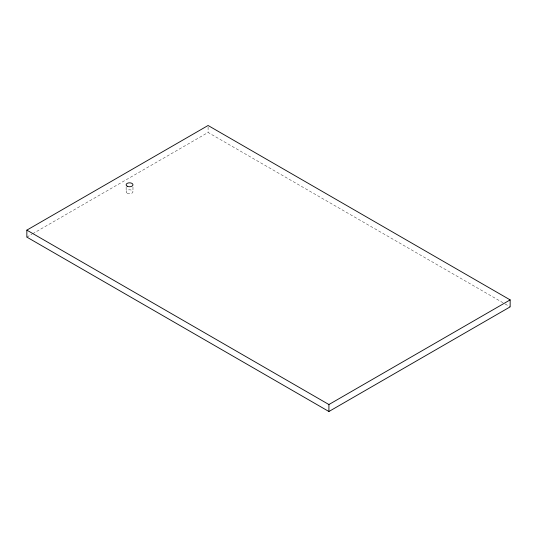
<?xml version="1.0" encoding="UTF-8"?>
<svg xmlns="http://www.w3.org/2000/svg" width="537" height="537" viewBox="0 0 537 537"><rect width="100%" height="100%" fill="white"/><g stroke="black" fill="none" stroke-linecap="round" stroke-linejoin="round"><path stroke-width="0.4" stroke-dasharray="2.69 2.01" d="M26.85 237.112L31.925 234.179M32.65 233.763L208.088 132.471L504.344 303.512M505.069 303.935L510.15 306.869M208.088 127.047L208.088 132.471M132.968 187.118L132.968 191.769M126.135 187.118L126.135 191.769M127.135 193.159A3.417 1.973 0 0 0 132.854 192.28A3.417 1.973 0 0 0 128.665 189.863A3.417 1.973 0 0 0 127.135 193.159"/><path stroke-width="0.81" d="M26.85 230.131L208.088 125.497L510.15 299.888L510.15 306.869L328.913 411.503L26.85 237.112L26.85 230.131L328.913 404.529L510.15 299.888M328.913 404.529L328.913 411.503M127.135 186.185A3.417 1.973 0 0 0 132.854 185.299A3.417 1.973 0 0 0 128.665 182.882A3.417 1.973 0 0 0 127.135 186.185"/></g></svg>
